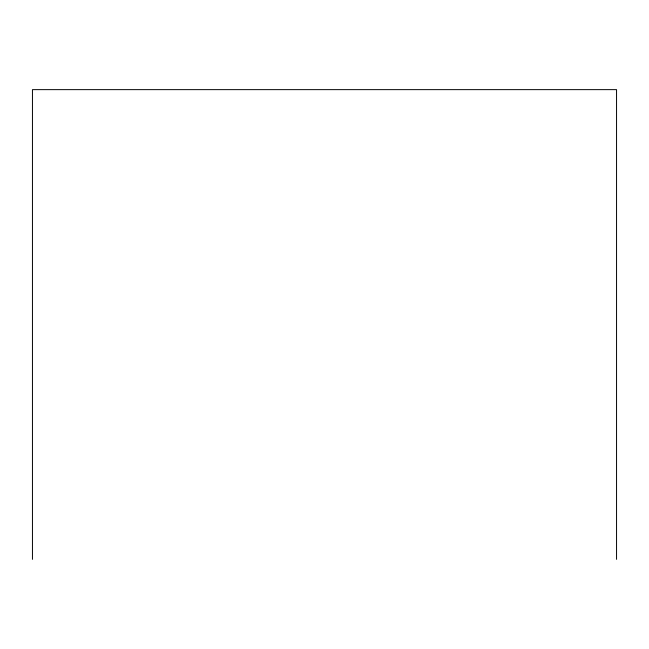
<?xml version="1.0" encoding="UTF-8"?>
<svg xmlns="http://www.w3.org/2000/svg" width="649" height="649" viewBox="0 0 649 649"><rect width="100%" height="100%" fill="white"/><g stroke="black" fill="none" stroke-linecap="round" stroke-linejoin="round"><path stroke-width="0.97" d="M616.55 559.365L616.55 89.635L32.45 89.635L32.45 559.365"/></g></svg>
